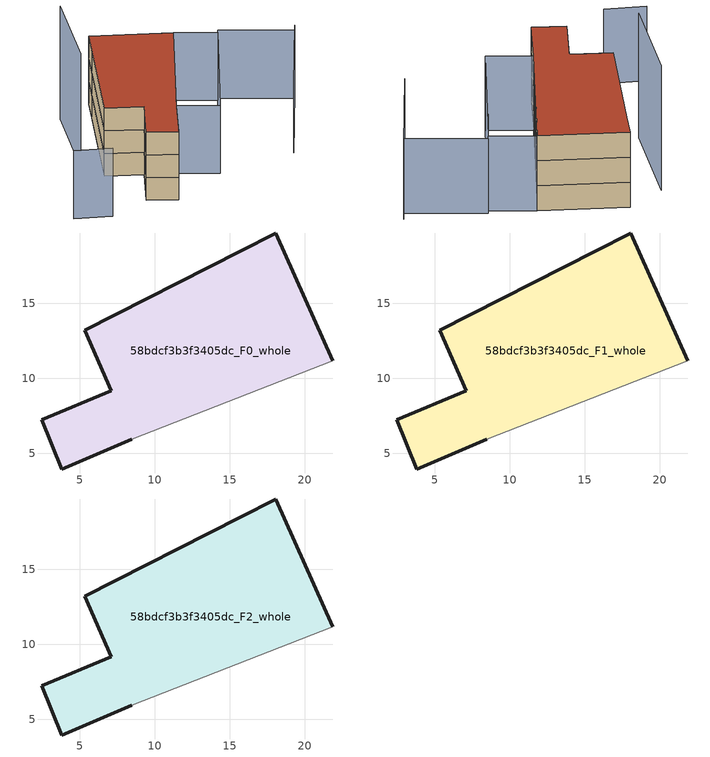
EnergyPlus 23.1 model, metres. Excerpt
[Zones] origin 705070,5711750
58bdcf3b3f3405dc_F0_whole
 floor ground (EU_floor_Construction): 18.07,19.67 21.86,11.15 8.48,5.93 3.81,3.94 2.47,7.22 7.09,9.15 5.32,13.2 15.69,18.45 z0
 wall outside (EU_wall_Construction): 21.86,11.15 18.07,19.67 15.69,18.45 5.32,13.2 7.09,9.15 2.47,7.22 3.81,3.94 8.48,5.93 z0:3
 wall adiabatic (EU_wall_Construction): 8.48,5.93 21.86,11.15 z0:3
58bdcf3b3f3405dc_F1_whole
 floor to 58bdcf3b3f3405dc_F0_whole (EU_floor_Construction): 18.07,19.67 21.86,11.15 8.48,5.93 3.81,3.94 2.47,7.22 7.09,9.15 5.32,13.2 15.69,18.45 z3
 wall outside (EU_wall_Construction): 21.86,11.15 18.07,19.67 15.69,18.45 5.32,13.2 7.09,9.15 2.47,7.22 3.81,3.94 8.48,5.93 z3:6
 wall adiabatic (EU_wall_Construction): 8.48,5.93 21.86,11.15 z3:6
58bdcf3b3f3405dc_F2_whole
 floor to 58bdcf3b3f3405dc_F1_whole (EU_floor_Construction): 18.07,19.67 21.86,11.15 8.48,5.93 3.81,3.94 2.47,7.22 7.09,9.15 5.32,13.2 15.69,18.45 z6
 wall outside (EU_wall_Construction): 21.86,11.15 18.07,19.67 15.69,18.45 5.32,13.2 7.09,9.15 2.47,7.22 3.81,3.94 8.48,5.93 z6:9
 wall adiabatic (EU_wall_Construction): 8.48,5.93 21.86,11.15 z6:9
 roof outside (EU_roof_Construction): 21.86,11.15 18.07,19.67 15.69,18.45 5.32,13.2 7.09,9.15 2.47,7.22 3.81,3.94 8.48,5.93 z9
shading: 16.81,-4.76 27.83,-0.84 / 11.46,2.18 23.99,6.77 / 23.99,6.77 26.89,-1.17 / -3.7,13.46 -1.72,9.6 / 8.48,5.93 21.87,11.16 / 21.87,11.16 23.63,6.64 / 23.63,6.64 10.24,1.41 / 10.24,1.41 8.48,5.93 z0:9; 14.17,21.56 6.13,16.23 z0:15
[Building]
EU S2 Campaign: North Axis=0; Terrain=City; Solar Distribution=FullExterior
[Site:Location]
London: Latitude=51.5; Longitude=-0.5; Time Zone=0; Elevation=25
[SizingPeriod:WeatherFileDays]
AnnualSizingPeriod: Begin Month=1; Begin Day of Month=1; End Month=12; End Day of Month=31; Day of Week for Start Day=Monday; Use Weather File Daylight Saving Period=No; Use Weather File Rain and Snow Indicators=No
[MATERIAL]
EU_InternalMass_Material: Roughness=MediumRough; Thickness=0.1; Conductivity=1; Density=1800; Specific Heat=900; Thermal Absorptance=0.9; Solar Absorptance=0.7; Visible Absorptance=0.7
[MATERIAL:NOMASS] Roughness=MediumRough; Thermal Absorptance=0.9; Solar Absorptance=0.7; Visible Absorptance=0.7
Name | Thermal Resistance
EU_wall_NoMass | 1.04674
EU_roof_NoMass | 4.32442
EU_floor_NoMass | 2.04616
[CONSTRUCTION]
EU_wall_Construction: EU_wall_NoMass
EU_roof_Construction: EU_roof_NoMass
EU_floor_Construction: EU_floor_NoMass
EU_InternalMass_Construction: EU_InternalMass_Material
[ZONE] Type=1; Multiplier=1; Ceiling Height=autocalculate; Floor Area=autocalculate; Part of Total Floor Area=Yes
Name | Volume
58bdcf3b3f3405dc_F0_whole | 423.276
58bdcf3b3f3405dc_F1_whole; 58bdcf3b3f3405dc_F2_whole | 423.277
[INTERNALMASS] Construction=EU_InternalMass_Construction; Surface Area=141.092
Name | Zone or ZoneList
58bdcf3b3f3405dc_F0_whole_EU_InternalMass | 58bdcf3b3f3405dc_F0_whole
58bdcf3b3f3405dc_F1_whole_EU_InternalMass | 58bdcf3b3f3405dc_F1_whole
58bdcf3b3f3405dc_F2_whole_EU_InternalMass | 58bdcf3b3f3405dc_F2_whole
[OTHEREQUIPMENT] Fuel Type=Electricity; Design Level Calculation Method=Watts/Area; Power per Zone Floor Area=1; Fraction Latent=0; Fraction Radiant=0; Fraction Lost=0; Carbon Dioxide Generation Rate=0; EndUse Subcategory=EU_Step8_InternalGains
Name | Zone or ZoneList or Space or SpaceList | Schedule
EU_Step8_InternalGain_58bdcf3b3f3405dc_F0_whole_f000 | 58bdcf3b3f3405dc_F0_whole | EU_Step8_GainSchedule_58bdcf3b3f3405dc_F0_whole_f000
EU_Step8_InternalGain_58bdcf3b3f3405dc_F1_whole_f000 | 58bdcf3b3f3405dc_F1_whole | EU_Step8_GainSchedule_58bdcf3b3f3405dc_F1_whole_f000
EU_Step8_InternalGain_58bdcf3b3f3405dc_F2_whole_f000 | 58bdcf3b3f3405dc_F2_whole | EU_Step8_GainSchedule_58bdcf3b3f3405dc_F2_whole_f000
[ZONEVENTILATION:DESIGNFLOWRATE] Schedule=EU_AlwaysOn; Design Flow Rate Calculation Method=AirChanges/Hour; Air Changes per Hour=0.488719; Ventilation Type=Natural; Fan Pressure Rise=0; Fan Total Efficiency=1; Constant Term Coefficient=1; Temperature Term Coefficient=0; Velocity Term Coefficient=0; Velocity Squared Term Coefficient=0; Minimum Indoor Temperature=-100; Maximum Indoor Temperature=100; Delta Temperature=-100; Minimum Outdoor Temperature=-100; Maximum Outdoor Temperature=100; Maximum Wind Speed=40
Name | Zone or ZoneList or Space or SpaceList
EU_ConstantAir_58bdcf3b3f3405dc_F0_whole | 58bdcf3b3f3405dc_F0_whole
EU_ConstantAir_58bdcf3b3f3405dc_F1_whole | 58bdcf3b3f3405dc_F1_whole
EU_ConstantAir_58bdcf3b3f3405dc_F2_whole | 58bdcf3b3f3405dc_F2_whole
[HVACTEMPLATE:THERMOSTAT] Constant Heating Setpoint=20; Constant Cooling Setpoint=50
EU_HeatOnly_58bdcf3b3f3405dc_F0_whole; EU_HeatOnly_58bdcf3b3f3405dc_F1_whole; EU_HeatOnly_58bdcf3b3f3405dc_F2_whole
[HVACTEMPLATE:ZONE:IDEALLOADSAIRSYSTEM] System Availability Schedule=EU_AlwaysOn; Maximum Heating Supply Air Temperature=50; Minimum Cooling Supply Air Temperature=13; Maximum Heating Supply Air Humidity Ratio=0.0156; Minimum Cooling Supply Air Humidity Ratio=0.0077; Heating Limit=NoLimit; Cooling Limit=NoLimit; Heating Availability Schedule=EU_AlwaysOn; Cooling Availability Schedule=EU_CoolingOff; Dehumidification Control Type=ConstantSensibleHeatRatio; Cooling Sensible Heat Ratio=0.7; Dehumidification Setpoint=60; Humidification Control Type=None; Humidification Setpoint=30; Outdoor Air Method=None; Outdoor Air Flow Rate per Person=0.00944; Outdoor Air Flow Rate per Zone Floor Area=0; Outdoor Air Flow Rate per Zone=0; Demand Controlled Ventilation Type=None; Outdoor Air Economizer Type=NoEconomizer; Heat Recovery Type=None; Sensible Heat Recovery Effectiveness=0.7; Latent Heat Recovery Effectiveness=0.65
Name | Template Thermostat
58bdcf3b3f3405dc_F0_whole | EU_HeatOnly_58bdcf3b3f3405dc_F0_whole
58bdcf3b3f3405dc_F1_whole | EU_HeatOnly_58bdcf3b3f3405dc_F1_whole
58bdcf3b3f3405dc_F2_whole | EU_HeatOnly_58bdcf3b3f3405dc_F2_whole
[SIZING:ZONE] Zone Cooling Design Supply Air Temperature Input Method=SupplyAirTemperature; Zone Cooling Design Supply Air Temperature=13; Zone Heating Design Supply Air Temperature Input Method=SupplyAirTemperature; Zone Heating Design Supply Air Temperature=50; Zone Cooling Design Supply Air Humidity Ratio=0.008; Zone Heating Design Supply Air Humidity Ratio=0.008; Cooling Design Air Flow Method=DesignDay; Cooling Design Air Flow Rate=0; Cooling Minimum Air Flow per Zone Floor Area=0.000762; Cooling Minimum Air Flow=0; Cooling Minimum Air Flow Fraction=0.2; Heating Design Air Flow Method=DesignDay; Heating Design Air Flow Rate=0; Heating Maximum Air Flow per Zone Floor Area=0.002032; Heating Maximum Air Flow=0.141576; Heating Maximum Air Flow Fraction=0.3; Account for Dedicated Outdoor Air System=No; Dedicated Outdoor Air System Control Strategy=NeutralSupplyAir; Dedicated Outdoor Air Low Setpoint Temperature for Design=autosize; Dedicated Outdoor Air High Setpoint Temperature for Design=autosize; Zone Load Sizing Method=Sensible Load Only No Latent Load; Zone Latent Cooling Design Supply Air Humidity Ratio Input Method=HumidityRatioDifference; Zone Cooling Design Supply Air Humidity Ratio Difference=0.005; Zone Latent Heating Design Supply Air Humidity Ratio Input Method=HumidityRatioDifference; Zone Humidification Design Supply Air Humidity Ratio Difference=0.005
58bdcf3b3f3405dc_F0_whole; 58bdcf3b3f3405dc_F1_whole; 58bdcf3b3f3405dc_F2_whole
[SCHEDULE:CONSTANT]
Name | Hourly Value
EU_AlwaysOn | 1
EU_CoolingOff | 0
[SCHEDULE:FILE] Column Number=1; Rows to Skip at Top=0; Number of Hours of Data=8760; Column Separator=Comma; Interpolate to Timestep=No; Minutes per Item=60; Adjust Schedule for Daylight Savings=Yes
Name | File
EU_Step8_GainSchedule_58bdcf3b3f3405dc_F0_whole_f000 | ../../schedules/58bdcf3b3f3405dc/58bdcf3b3f3405dc_F0_whole_f000_gain.csv
EU_Step8_GainSchedule_58bdcf3b3f3405dc_F1_whole_f000 | ../../schedules/58bdcf3b3f3405dc/58bdcf3b3f3405dc_F1_whole_f000_gain.csv
EU_Step8_GainSchedule_58bdcf3b3f3405dc_F2_whole_f000 | ../../schedules/58bdcf3b3f3405dc/58bdcf3b3f3405dc_F2_whole_f000_gain.csv
